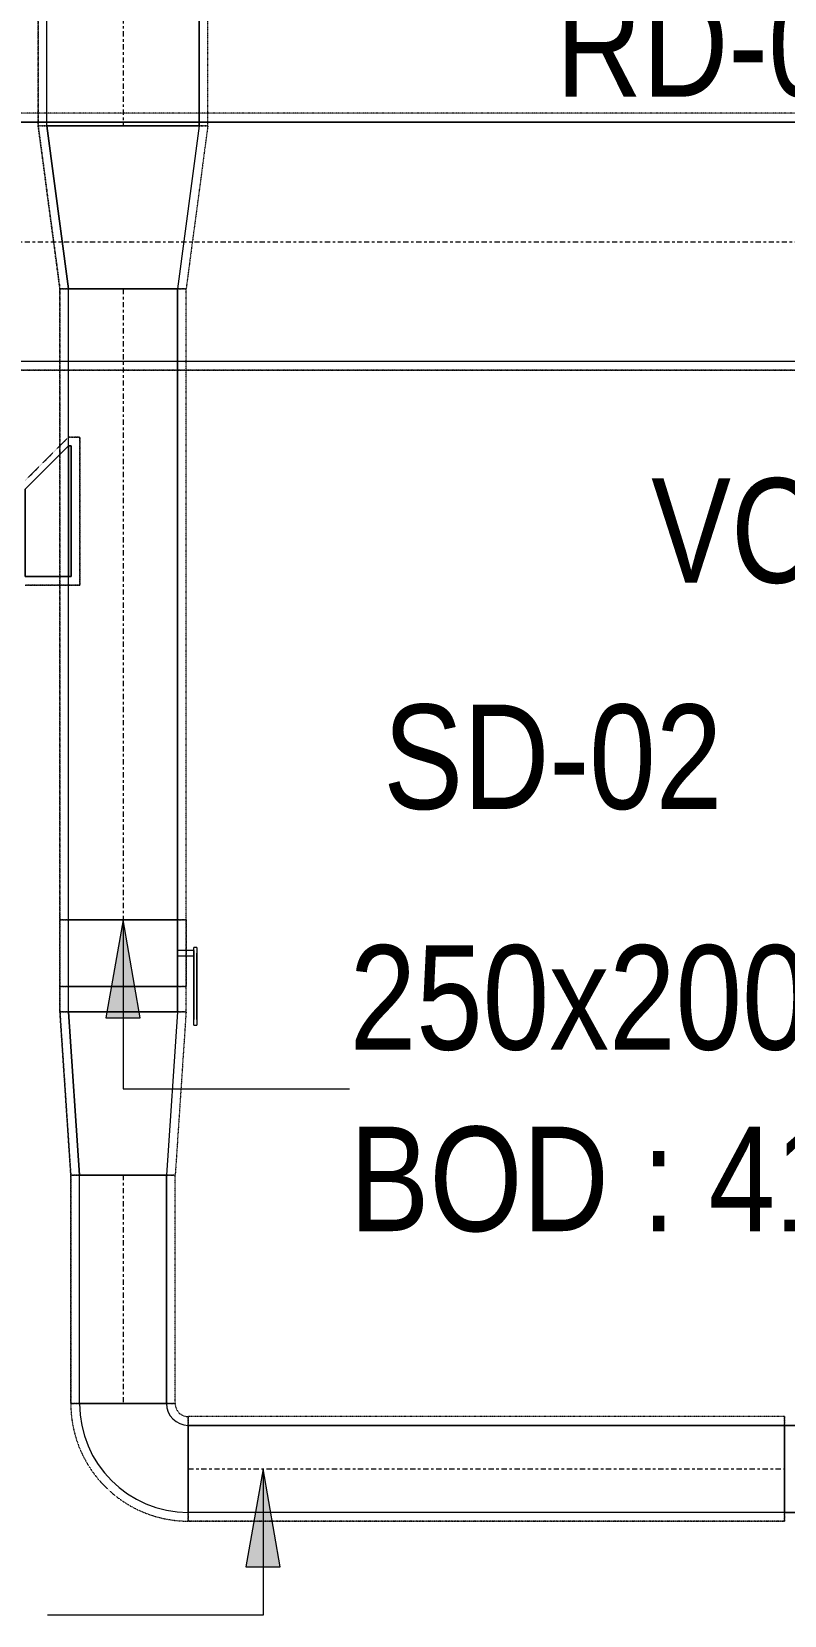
# Model space of a CAD drawing. Header units: inches. Extents: x -83664 to 20107, y -47222 to 19398.
# Drawn here: x -5288 to -3558, y -36167 to -32529 of the extents above; entities that cross this region are included whole.
import ezdxf

# ---------------------------------------------------------------- set-up
doc = ezdxf.new("R2010")
doc.units = ezdxf.units.IN
doc.header["$MEASUREMENT"] = 0
doc.linetypes.add('Center', pattern=[29.999999, 12, -6, 6, -6])
doc.linetypes.add('Hidden 0_50', pattern=[1.0584, 0.5292, -0.5292])
for name, color, linetype, lineweight in [('G-ANNO-TEXT', 7, 'Continuous', 9), ('M-HVAC-DUCT-CNTR', 7, 'Center', 9), ('M-HVAC-DUCT-IDEN', 7, 'Continuous', 18)]:
    doc.layers.add(name, color=color, linetype=linetype, lineweight=lineweight)
doc.layers.add('M-HVAC-DUCT', color=7, linetype='Continuous', lineweight=9, true_color=0xffe97f)
doc.styles.add('Arial Narrow_21', font='ARIALN.TTF', dxfattribs={"height": 240})

# ---------------------------------------------------------------- blocks, each defined once
blk = doc.blocks.new('M_Rectangular Transition - Length - Standard-8193935-FIRST FLOOR AC CONDITIONING LAYOUT - PART A')
at = {"layer": 'M-HVAC-DUCT', "color": 6, "true_color": 0xff00ff}
for p, q in [((0, 175), (0, -175)), ((0, 175), (375, 125)), ((0, 175), (375, 125)), ((0, -175), (0, 175)), ((375, -125), (375, 125)), ((375, 125), (375, -125)), ((0, -175), (375, -125)), ((375, -125), (0, -175))]:
    blk.add_line(p, q, dxfattribs=at)
blk = doc.blocks.new('M_Rectangular Transition - Length - Standard-7399478-FIRST FLOOR AC CONDITIONING LAYOUT - PART A')
at = {"layer": 'M-HVAC-DUCT', "color": 6, "true_color": 0xff00ff}
for p, q in [((0, 125), (0, -125)), ((0, 125), (375, 100)), ((0, 125), (375, 100)), ((0, -125), (0, 125)), ((375, -100), (375, 100)), ((375, 100), (375, -100)), ((0, -125), (375, -100)), ((375, -100), (0, -125))]:
    blk.add_line(p, q, dxfattribs=at)
blk = doc.blocks.new('M_Rectangular Elbow - Radius - 0_75 W-7332084-FIRST FLOOR AC CONDITIONING LAYOUT - PART A')
at = {"layer": 'M-HVAC-DUCT', "color": 6, "true_color": 0xff00ff}
for p, q in [((-100, 150), (100, 150)), ((100, 150), (-100, 150)), ((-150, 100), (-150, -100)), ((-150, -100), (-150, 100))]:
    blk.add_line(p, q, dxfattribs=at)
for radius in [50, 50, 250, 250]:
    blk.add_arc((-150, 150), radius, 270, 0, dxfattribs=at)
blk = doc.blocks.new('M_Rectangular to Round Transition - Angle - 45 Degree-V62-FIRST FLOOR AC CONDITIONING LAYOUT - PART A')
at = {"layer": 'M-HVAC-DUCT', "color": 6, "true_color": 0xff00ff}
for p, q in [((0, 100), (60.4, 100)), ((60.4, 100), (0, 100)), ((0, 100), (0, -100)), ((0, -100), (0, 100)), ((60.4, 0), (60.4, 100)), ((60.4, 0), (60.4, 100)), ((60.4, -100), (60.4, 0)), ((60.4, -100), (60.4, 0)), ((0, -100), (60.4, -100)), ((60.4, -100), (0, -100))]:
    blk.add_line(p, q, dxfattribs=at)
blk = doc.blocks.new('M_Rectangular Tap - Beveled - Standard-7332057-FIRST FLOOR AC CONDITIONING LAYOUT - PART A')
at = {"layer": 'M-HVAC-DUCT', "color": 6, "true_color": 0xff00ff}
for p, q in [((0, 200), (-6.096, 200)), ((-6.096, -100), (-6.096, 200)), ((-6.096, 200), (-6.096, -100)), ((-6.096, 200), (0, 200)), ((100, 100), (0, 200)), ((100, 100), (0, 200)), ((100, 100), (100, -100)), ((100, -100), (100, 100)), ((-6.096, -100), (100, -100)), ((100, -100), (-6.096, -100))]:
    blk.add_line(p, q, dxfattribs=at)
blk = doc.blocks.new('TEMW-ME-DMP-Volume Control Damper - Standard-V101-FIRST FLOOR AC CONDITIONING LAYOUT - PART A')
at = {"layer": 'M-HVAC-DUCT', "color": 6, "true_color": 0xff00ff}
for p, q in [((-165.1, 163.1), (-165.1, 169.4)), ((-152.4, 169.4), (-165.1, 169.4)), ((-165.1, 163.1), (-152.4, 163.1)), ((0, 169.4), (-152.4, 169.4)), ((-152.4, 169.4), (0, 169.4)), ((0, 163.1), (-152.4, 163.1)), ((-152.4, 163.1), (0, 163.1)), ((-6.4, 125), (-6.4, 163.1)), ((6.3, 163.1), (-6.4, 163.1)), ((6.3, 163.1), (-6.4, 163.1)), ((12.7, 169.4), (0, 169.4)), ((0, 163.1), (12.7, 163.1)), ((6.3, 163.1), (6.3, 125)), ((12.7, 169.4), (12.7, 163.1)), ((-76.2, 125), (-76.2, -125)), ((-76.2, -125), (-76.2, 125)), ((76.2, 125), (-76.2, 125)), ((-76.2, 125), (76.2, 125)), ((-76.2, 125), (76.2, 125)), ((-6.4, 125), (6.3, 125)), ((-6.4, 125), (6.3, 125)), ((76.2, 125), (76.2, -125)), ((76.2, -125), (76.2, 125)), ((-76.2, -125), (76.2, -125)), ((-76.2, -125), (76.2, -125)), ((-76.2, -125), (76.2, -125))]:
    blk.add_line(p, q, dxfattribs=at)
blk = doc.blocks.new('TEMW-SMBZ-HO-BM-HVAC-00002_rvt-1-FIRST FLOOR AC CONDITIONING LAYOUT - PART A')
at = {"layer": 'M-HVAC-DUCT', "color": 6, "linetype": 'Hidden 0_50', "true_color": 0xff00ff}
for p, q in [((146183.3, 68424), (146183.3, 65627)), ((146183.3, 65627), (146183.3, 68424)), ((146573.3, 65627), (146573.3, 68424)), ((146573.3, 65627), (146573.3, 68424)), ((146183.3, 65627), (146573.3, 65627)), ((146573.3, 65627), (146183.3, 65627)), ((146183.3, 65627), (146233.3, 65252)), ((146233.3, 65252), (146183.3, 65627)), ((146573.3, 65627), (146183.3, 65627)), ((146183.3, 65627), (146573.3, 65627)), ((146573.3, 65627), (146523.3, 65252)), ((146573.3, 65627), (146523.3, 65252)), ((146233.3, 65252), (146523.3, 65252)), ((146523.3, 65252), (146233.3, 65252)), ((146233.3, 65252), (146523.3, 65252)), ((146523.3, 65252), (146233.3, 65252)), ((146233.3, 65252), (146233.3, 63802.7)), ((146233.3, 63802.7), (146233.3, 65252)), ((146523.3, 63802.7), (146523.3, 65252)), ((146523.3, 63802.7), (146523.3, 65252)), ((146153.3, 64811.9), (146253.3, 64911.9)), ((146253.3, 64911.9), (146153.3, 64811.9)), ((146253.3, 64911.9), (146279.4, 64911.9)), ((146279.4, 64911.9), (146253.3, 64911.9)), ((146279.4, 64911.9), (146279.4, 64571.9)), ((146279.4, 64571.9), (146279.4, 64911.9)), ((146279.4, 64571.9), (146153.3, 64571.9)), ((146153.3, 64571.9), (146279.4, 64571.9)), ((146523.3, 63802.7), (146233.3, 63802.7)), ((146233.3, 63802.7), (146233.3, 63650.3)), ((146233.3, 63650.3), (146233.3, 63802.7)), ((146233.3, 63802.7), (146523.3, 63802.7)), ((146233.3, 63802.7), (146523.3, 63802.7)), ((146523.3, 63802.7), (146233.3, 63802.7)), ((146523.3, 63650.3), (146523.3, 63802.7)), ((146523.3, 63802.7), (146523.3, 63650.3)), ((146233.3, 63650.3), (146523.3, 63650.3)), ((146523.3, 63650.3), (146233.3, 63650.3)), ((146233.3, 63650.3), (146233.3, 63592)), ((146233.3, 63592), (146233.3, 63650.3)), ((146233.3, 63650.3), (146523.3, 63650.3)), ((146523.3, 63650.3), (146233.3, 63650.3)), ((146523.3, 63592), (146523.3, 63650.3)), ((146523.3, 63592), (146523.3, 63650.3)), ((146233.3, 63592), (146523.3, 63592)), ((146523.3, 63592), (146233.3, 63592)), ((146233.3, 63592), (146258.3, 63217)), ((146258.3, 63217), (146233.3, 63592)), ((146523.3, 63592), (146233.3, 63592)), ((146233.3, 63592), (146523.3, 63592)), ((146523.3, 63592), (146498.3, 63217)), ((146523.3, 63592), (146498.3, 63217)), ((146258.3, 63217), (146498.3, 63217)), ((146498.3, 63217), (146258.3, 63217)), ((146258.3, 63217), (146258.3, 62692)), ((146258.3, 62692), (146258.3, 63217)), ((146258.3, 63217), (146498.3, 63217)), ((146498.3, 63217), (146258.3, 63217)), ((146498.3, 62692), (146498.3, 63217)), ((146498.3, 62692), (146498.3, 63217)), ((146258.3, 62692), (146498.3, 62692)), ((146498.3, 62692), (146258.3, 62692)), ((146498.3, 62692), (146258.3, 62692)), ((146258.3, 62692), (146498.3, 62692)), ((146528.3, 62422), (146528.3, 62662)), ((146528.3, 62662), (146528.3, 62422)), ((147898.3, 62662), (146528.3, 62662)), ((147898.3, 62662), (146528.3, 62662)), ((146528.3, 62422), (146528.3, 62662)), ((146528.3, 62662), (146528.3, 62422)), ((147898.3, 62422), (147898.3, 62662)), ((147898.3, 62662), (147898.3, 62422)), ((147898.3, 62422), (147898.3, 62662)), ((147898.3, 62662), (147898.3, 62422)), ((146528.3, 62422), (147898.3, 62422)), ((147898.3, 62422), (146528.3, 62422))]:
    blk.add_line(p, q, dxfattribs=at)
at = {"layer": 'M-HVAC-DUCT', "color": 6, "true_color": 0xff00ff}
for p, q in [((146203.3, 65627), (146203.3, 68424)), ((146203.3, 65627), (146203.3, 68424)), ((146553.3, 68424), (146553.3, 65627)), ((146553.3, 65627), (146553.3, 68424)), ((146553.3, 65627), (146203.3, 65627)), ((146203.3, 65627), (146553.3, 65627)), ((146503.3, 65252), (146253.3, 65252)), ((146253.3, 65252), (146503.3, 65252)), ((146253.3, 63802.7), (146253.3, 65252)), ((146253.3, 63802.7), (146253.3, 65252)), ((146503.3, 65252), (146503.3, 63802.7)), ((146503.3, 63802.7), (146503.3, 65252)), ((146253.3, 64891.9), (146259.4, 64891.9)), ((146253.3, 64891.9), (146253.3, 64591.9)), ((146253.3, 64891.9), (146253.3, 64591.9)), ((146259.4, 64891.9), (146253.3, 64891.9)), ((146259.4, 64891.9), (146259.4, 64591.9)), ((146259.4, 64591.9), (146259.4, 64891.9)), ((146259.4, 64591.9), (146253.3, 64591.9)), ((146253.3, 64591.9), (146259.4, 64591.9)), ((146503.3, 63802.7), (146253.3, 63802.7)), ((146253.3, 63802.7), (146503.3, 63802.7)), ((146503.3, 63650.3), (146253.3, 63650.3)), ((146253.3, 63650.3), (146503.3, 63650.3)), ((146253.3, 63592), (146253.3, 63650.3)), ((146253.3, 63592), (146253.3, 63650.3)), ((146503.3, 63650.3), (146503.3, 63592)), ((146503.3, 63592), (146503.3, 63650.3)), ((146503.3, 63592), (146253.3, 63592)), ((146253.3, 63592), (146503.3, 63592)), ((146478.3, 63217), (146278.3, 63217)), ((146278.3, 63217), (146478.3, 63217)), ((146278.3, 62692), (146278.3, 63217)), ((146278.3, 62692), (146278.3, 63217)), ((146478.3, 63217), (146478.3, 62692)), ((146478.3, 62692), (146478.3, 63217)), ((146478.3, 62692), (146278.3, 62692)), ((146278.3, 62692), (146478.3, 62692)), ((146528.3, 62642), (146528.3, 62442)), ((146528.3, 62442), (146528.3, 62642)), ((146528.3, 62642), (147898.3, 62642)), ((147898.3, 62642), (146528.3, 62642)), ((147898.3, 62642), (147898.3, 62442)), ((147898.3, 62442), (147898.3, 62642)), ((147898.3, 62442), (146528.3, 62442)), ((147898.3, 62442), (146528.3, 62442))]:
    blk.add_line(p, q, dxfattribs=at)
at = {"layer": 'M-HVAC-DUCT', "color": 30, "linetype": 'Hidden 0_50', "true_color": 0xff7f00}
for p, q in [((149321, 65655.5), (144292.3, 65655.5)), ((149321, 65655.5), (144292.3, 65655.5)), ((144292.3, 65065.5), (149321, 65065.5)), ((149321, 65065.5), (144292.3, 65065.5))]:
    blk.add_line(p, q, dxfattribs=at)
at = {"layer": 'M-HVAC-DUCT', "color": 30, "true_color": 0xff7f00}
for p, q in [((144292.3, 65635.5), (149321, 65635.5)), ((149321, 65635.5), (144292.3, 65635.5)), ((149321, 65085.5), (144292.3, 65085.5)), ((149321, 65085.5), (144292.3, 65085.5))]:
    blk.add_line(p, q, dxfattribs=at)
at = {"layer": 'M-HVAC-DUCT', "color": 6, "linetype": 'Hidden 0_50', "true_color": 0xff00ff}
for radius in [270, 270, 30, 30]:
    blk.add_arc((146528.3, 62692), radius, 180, 270, dxfattribs=at)
at = {"layer": 'M-HVAC-DUCT-CNTR', "color": 6, "true_color": 0xff00ff}
for p, q in [((146378.3, 68424), (146378.3, 65627)), ((146378.3, 65252), (146378.3, 63802.7)), ((146378.3, 63650.3), (146378.3, 63592)), ((146378.3, 63217), (146378.3, 62692)), ((146528.3, 62542), (147898.3, 62542))]:
    blk.add_line(p, q, dxfattribs=at)
at = {"layer": 'M-HVAC-DUCT-CNTR', "color": 30, "true_color": 0xff7f00}
blk.add_line((144292.3, 65360.5), (149321, 65360.5), dxfattribs=at)
at = {"layer": 'M-HVAC-DUCT', "color": 6, "linetype": 'Hidden 0_50', "lineweight": 9, "true_color": 0xff00ff, "rotation": 270}
for name, p in [('M_Rectangular Transition - Length - Standard-8193935-FIRST FLOOR AC CONDITIONING LAYOUT - PART A', (146378.3, 65627)), ('M_Rectangular Transition - Length - Standard-7399478-FIRST FLOOR AC CONDITIONING LAYOUT - PART A', (146378.3, 63592)), ('M_Rectangular Elbow - Radius - 0_75 W-7332084-FIRST FLOOR AC CONDITIONING LAYOUT - PART A', (146378.3, 62542))]:
    blk.add_blockref(name, p, dxfattribs=at)
at = {"layer": 'M-HVAC-DUCT', "color": 6, "linetype": 'Hidden 0_50', "lineweight": 9, "true_color": 0xff00ff, "extrusion": (0, 0, -1)}
blk.add_blockref('M_Rectangular Tap - Beveled - Standard-7332057-FIRST FLOOR AC CONDITIONING LAYOUT - PART A', (-146253.3, 64691.9), dxfattribs=at)
at = {"layer": 'M-HVAC-DUCT', "color": 6, "linetype": 'Hidden 0_50', "lineweight": 9, "true_color": 0xff00ff, "extrusion": (0, 0, -1), "rotation": 90}
blk.add_blockref('TEMW-ME-DMP-Volume Control Damper - Standard-V101-FIRST FLOOR AC CONDITIONING LAYOUT - PART A', (-146378.3, 63726.5), dxfattribs=at)
at = {"layer": 'M-HVAC-DUCT', "color": 6, "linetype": 'Hidden 0_50', "lineweight": 9, "true_color": 0xff00ff}
blk.add_blockref('M_Rectangular to Round Transition - Angle - 45 Degree-V62-FIRST FLOOR AC CONDITIONING LAYOUT - PART A', (147898.3, 62542), dxfattribs=at)
blk = doc.blocks.new('TEMW-SMBZ-HO-BM-HVAC-00002_rvt-2-FIRST FLOOR AC CONDITIONING LAYOUT - PART A')
at = {"layer": 'M-HVAC-DUCT', "color": 6, "linetype": 'Hidden 0_50', "true_color": 0xff00ff}
for p, q in [((146183.3, 68424), (146183.3, 65627)), ((146183.3, 65627), (146183.3, 68424)), ((146573.3, 65627), (146573.3, 68424)), ((146573.3, 65627), (146573.3, 68424)), ((146183.3, 65627), (146573.3, 65627)), ((146573.3, 65627), (146183.3, 65627)), ((146183.3, 65627), (146233.3, 65252)), ((146233.3, 65252), (146183.3, 65627)), ((146573.3, 65627), (146183.3, 65627)), ((146183.3, 65627), (146573.3, 65627)), ((146573.3, 65627), (146523.3, 65252)), ((146573.3, 65627), (146523.3, 65252)), ((146233.3, 65252), (146523.3, 65252)), ((146523.3, 65252), (146233.3, 65252)), ((146233.3, 65252), (146523.3, 65252)), ((146523.3, 65252), (146233.3, 65252)), ((146233.3, 65252), (146233.3, 63802.7)), ((146233.3, 63802.7), (146233.3, 65252)), ((146523.3, 63802.7), (146523.3, 65252)), ((146523.3, 63802.7), (146523.3, 65252)), ((146153.3, 64811.9), (146253.3, 64911.9)), ((146253.3, 64911.9), (146153.3, 64811.9)), ((146253.3, 64911.9), (146279.4, 64911.9)), ((146279.4, 64911.9), (146253.3, 64911.9)), ((146279.4, 64911.9), (146279.4, 64571.9)), ((146279.4, 64571.9), (146279.4, 64911.9)), ((146279.4, 64571.9), (146153.3, 64571.9)), ((146153.3, 64571.9), (146279.4, 64571.9)), ((146523.3, 63802.7), (146233.3, 63802.7)), ((146233.3, 63802.7), (146233.3, 63650.3)), ((146233.3, 63650.3), (146233.3, 63802.7)), ((146233.3, 63802.7), (146523.3, 63802.7)), ((146233.3, 63802.7), (146523.3, 63802.7)), ((146523.3, 63802.7), (146233.3, 63802.7)), ((146523.3, 63650.3), (146523.3, 63802.7)), ((146523.3, 63802.7), (146523.3, 63650.3)), ((146233.3, 63650.3), (146523.3, 63650.3)), ((146523.3, 63650.3), (146233.3, 63650.3)), ((146233.3, 63650.3), (146233.3, 63592)), ((146233.3, 63592), (146233.3, 63650.3)), ((146233.3, 63650.3), (146523.3, 63650.3)), ((146523.3, 63650.3), (146233.3, 63650.3)), ((146523.3, 63592), (146523.3, 63650.3)), ((146523.3, 63592), (146523.3, 63650.3)), ((146233.3, 63592), (146523.3, 63592)), ((146523.3, 63592), (146233.3, 63592)), ((146233.3, 63592), (146258.3, 63217)), ((146258.3, 63217), (146233.3, 63592)), ((146523.3, 63592), (146233.3, 63592)), ((146233.3, 63592), (146523.3, 63592)), ((146523.3, 63592), (146498.3, 63217)), ((146523.3, 63592), (146498.3, 63217)), ((146258.3, 63217), (146498.3, 63217)), ((146498.3, 63217), (146258.3, 63217)), ((146258.3, 63217), (146258.3, 62692)), ((146258.3, 62692), (146258.3, 63217)), ((146258.3, 63217), (146498.3, 63217)), ((146498.3, 63217), (146258.3, 63217)), ((146498.3, 62692), (146498.3, 63217)), ((146498.3, 62692), (146498.3, 63217)), ((146258.3, 62692), (146498.3, 62692)), ((146498.3, 62692), (146258.3, 62692)), ((146498.3, 62692), (146258.3, 62692)), ((146258.3, 62692), (146498.3, 62692)), ((146528.3, 62422), (146528.3, 62662)), ((146528.3, 62662), (146528.3, 62422)), ((147898.3, 62662), (146528.3, 62662)), ((147898.3, 62662), (146528.3, 62662)), ((146528.3, 62422), (146528.3, 62662)), ((146528.3, 62662), (146528.3, 62422)), ((147898.3, 62422), (147898.3, 62662)), ((147898.3, 62662), (147898.3, 62422)), ((147898.3, 62422), (147898.3, 62662)), ((147898.3, 62662), (147898.3, 62422)), ((146528.3, 62422), (147898.3, 62422)), ((147898.3, 62422), (146528.3, 62422))]:
    blk.add_line(p, q, dxfattribs=at)
at = {"layer": 'M-HVAC-DUCT', "color": 6, "true_color": 0xff00ff}
for p, q in [((146203.3, 65627), (146203.3, 68424)), ((146203.3, 65627), (146203.3, 68424)), ((146553.3, 68424), (146553.3, 65627)), ((146553.3, 65627), (146553.3, 68424)), ((146553.3, 65627), (146203.3, 65627)), ((146203.3, 65627), (146553.3, 65627)), ((146503.3, 65252), (146253.3, 65252)), ((146253.3, 65252), (146503.3, 65252)), ((146253.3, 63802.7), (146253.3, 65252)), ((146253.3, 63802.7), (146253.3, 65252)), ((146503.3, 65252), (146503.3, 63802.7)), ((146503.3, 63802.7), (146503.3, 65252)), ((146253.3, 64891.9), (146259.4, 64891.9)), ((146253.3, 64891.9), (146253.3, 64591.9)), ((146253.3, 64891.9), (146253.3, 64591.9)), ((146259.4, 64891.9), (146253.3, 64891.9)), ((146259.4, 64891.9), (146259.4, 64591.9)), ((146259.4, 64591.9), (146259.4, 64891.9)), ((146259.4, 64591.9), (146253.3, 64591.9)), ((146253.3, 64591.9), (146259.4, 64591.9)), ((146503.3, 63802.7), (146253.3, 63802.7)), ((146253.3, 63802.7), (146503.3, 63802.7)), ((146503.3, 63650.3), (146253.3, 63650.3)), ((146253.3, 63650.3), (146503.3, 63650.3)), ((146253.3, 63592), (146253.3, 63650.3)), ((146253.3, 63592), (146253.3, 63650.3)), ((146503.3, 63650.3), (146503.3, 63592)), ((146503.3, 63592), (146503.3, 63650.3)), ((146503.3, 63592), (146253.3, 63592)), ((146253.3, 63592), (146503.3, 63592)), ((146478.3, 63217), (146278.3, 63217)), ((146278.3, 63217), (146478.3, 63217)), ((146278.3, 62692), (146278.3, 63217)), ((146278.3, 62692), (146278.3, 63217)), ((146478.3, 63217), (146478.3, 62692)), ((146478.3, 62692), (146478.3, 63217)), ((146478.3, 62692), (146278.3, 62692)), ((146278.3, 62692), (146478.3, 62692)), ((146528.3, 62642), (146528.3, 62442)), ((146528.3, 62442), (146528.3, 62642)), ((146528.3, 62642), (147898.3, 62642)), ((147898.3, 62642), (146528.3, 62642)), ((147898.3, 62642), (147898.3, 62442)), ((147898.3, 62442), (147898.3, 62642)), ((147898.3, 62442), (146528.3, 62442)), ((147898.3, 62442), (146528.3, 62442))]:
    blk.add_line(p, q, dxfattribs=at)
at = {"layer": 'M-HVAC-DUCT', "color": 30, "linetype": 'Hidden 0_50', "true_color": 0xff7f00}
for p, q in [((149321, 65655.5), (144292.3, 65655.5)), ((149321, 65655.5), (144292.3, 65655.5)), ((144292.3, 65065.5), (149321, 65065.5)), ((149321, 65065.5), (144292.3, 65065.5))]:
    blk.add_line(p, q, dxfattribs=at)
at = {"layer": 'M-HVAC-DUCT', "color": 30, "true_color": 0xff7f00}
for p, q in [((144292.3, 65635.5), (149321, 65635.5)), ((149321, 65635.5), (144292.3, 65635.5)), ((149321, 65085.5), (144292.3, 65085.5)), ((149321, 65085.5), (144292.3, 65085.5))]:
    blk.add_line(p, q, dxfattribs=at)
at = {"layer": 'M-HVAC-DUCT', "color": 6, "linetype": 'Hidden 0_50', "true_color": 0xff00ff}
for radius in [270, 270, 30, 30]:
    blk.add_arc((146528.3, 62692), radius, 180, 270, dxfattribs=at)
at = {"layer": 'M-HVAC-DUCT-CNTR', "color": 6, "true_color": 0xff00ff}
for p, q in [((146378.3, 68424), (146378.3, 65627)), ((146378.3, 65252), (146378.3, 63802.7)), ((146378.3, 63650.3), (146378.3, 63592)), ((146378.3, 63217), (146378.3, 62692)), ((146528.3, 62542), (147898.3, 62542))]:
    blk.add_line(p, q, dxfattribs=at)
at = {"layer": 'M-HVAC-DUCT-CNTR', "color": 30, "true_color": 0xff7f00}
blk.add_line((144292.3, 65360.5), (149321, 65360.5), dxfattribs=at)
at = {"layer": 'M-HVAC-DUCT', "color": 6, "linetype": 'Hidden 0_50', "lineweight": 9, "true_color": 0xff00ff, "rotation": 270}
for name, p in [('M_Rectangular Transition - Length - Standard-8193935-FIRST FLOOR AC CONDITIONING LAYOUT - PART A', (146378.3, 65627)), ('M_Rectangular Transition - Length - Standard-7399478-FIRST FLOOR AC CONDITIONING LAYOUT - PART A', (146378.3, 63592)), ('M_Rectangular Elbow - Radius - 0_75 W-7332084-FIRST FLOOR AC CONDITIONING LAYOUT - PART A', (146378.3, 62542))]:
    blk.add_blockref(name, p, dxfattribs=at)
at = {"layer": 'M-HVAC-DUCT', "color": 6, "linetype": 'Hidden 0_50', "lineweight": 9, "true_color": 0xff00ff, "extrusion": (0, 0, -1)}
blk.add_blockref('M_Rectangular Tap - Beveled - Standard-7332057-FIRST FLOOR AC CONDITIONING LAYOUT - PART A', (-146253.3, 64691.9), dxfattribs=at)
at = {"layer": 'M-HVAC-DUCT', "color": 6, "linetype": 'Hidden 0_50', "lineweight": 9, "true_color": 0xff00ff, "extrusion": (0, 0, -1), "rotation": 90}
blk.add_blockref('TEMW-ME-DMP-Volume Control Damper - Standard-V101-FIRST FLOOR AC CONDITIONING LAYOUT - PART A', (-146378.3, 63726.5), dxfattribs=at)
at = {"layer": 'M-HVAC-DUCT', "color": 6, "linetype": 'Hidden 0_50', "lineweight": 9, "true_color": 0xff00ff}
blk.add_blockref('M_Rectangular to Round Transition - Angle - 45 Degree-V62-FIRST FLOOR AC CONDITIONING LAYOUT - PART A', (147898.3, 62542), dxfattribs=at)

msp = doc.modelspace()

# ---------------------------------------------------------------- hatches: boundary and pattern name
at = {"layer": 'M-HVAC-DUCT-IDEN', "lineweight": 9}
for points in [[(-5078.4, -34569.5), (-5118.1, -34794.5), (-5038.7, -34794.5)], [(-4756.6, -35830.2), (-4796.3, -36055.2), (-4717, -36055.2)]]:
    msp.add_hatch(color=256, dxfattribs=at).paths.add_polyline_path(points)

# ---------------------------------------------------------------- linework, layer by layer
for p, q in [((-5078.4, -34569.5), (-5118.1, -34794.5)), ((-5038.7, -34794.5), (-5078.4, -34569.5)), ((-5078.4, -34569.5), (-5078.4, -34957)), ((-5118.1, -34794.5), (-5038.7, -34794.5)), ((-5078.4, -34957), (-4557.5, -34957)), ((-4756.6, -35830.2), (-4796.3, -36055.2)), ((-4717, -36055.2), (-4756.6, -35830.2)), ((-4756.6, -35830.2), (-4756.6, -36166.5)), ((-4796.3, -36055.2), (-4717, -36055.2)), ((-4756.6, -36166.5), (-5251.6, -36166.5))]:
    msp.add_line(p, q, dxfattribs=at)

# ---------------------------------------------------------------- block references
at = {"lineweight": 5}
for name in ['TEMW-SMBZ-HO-BM-HVAC-00002_rvt-1-FIRST FLOOR AC CONDITIONING LAYOUT - PART A', 'TEMW-SMBZ-HO-BM-HVAC-00002_rvt-2-FIRST FLOOR AC CONDITIONING LAYOUT - PART A']:
    msp.add_blockref(name, (-151456.7, -98372.2), dxfattribs=at)

# ---------------------------------------------------------------- texts
at = {"layer": 'G-ANNO-TEXT', "char_height": 240, "attachment_point": 1, "style": 'Arial Narrow_21'}
for s, insert, width in [('RD-02', (-4083.9, -32438.5), 1010.126), ('VCD', (-3864.4, -33554.9), 733.544), ('SD-02', (-4480.1, -34074.6), 986.076)]:
    msp.add_mtext(s, dxfattribs=dict(at, insert=insert, width=width))
at = {"layer": 'M-HVAC-DUCT-IDEN', "lineweight": 9, "char_height": 240, "attachment_point": 1, "style": 'Arial Narrow_21'}
for s, insert, width in [('250x200 RAD', (-4557.5, -34627.4), 2152.531), ('BOD : 4115', (-4557.5, -35044.2), 1803.797)]:
    msp.add_mtext(s, dxfattribs=dict(at, insert=insert, width=width))

doc.saveas('drawing.dxf')
